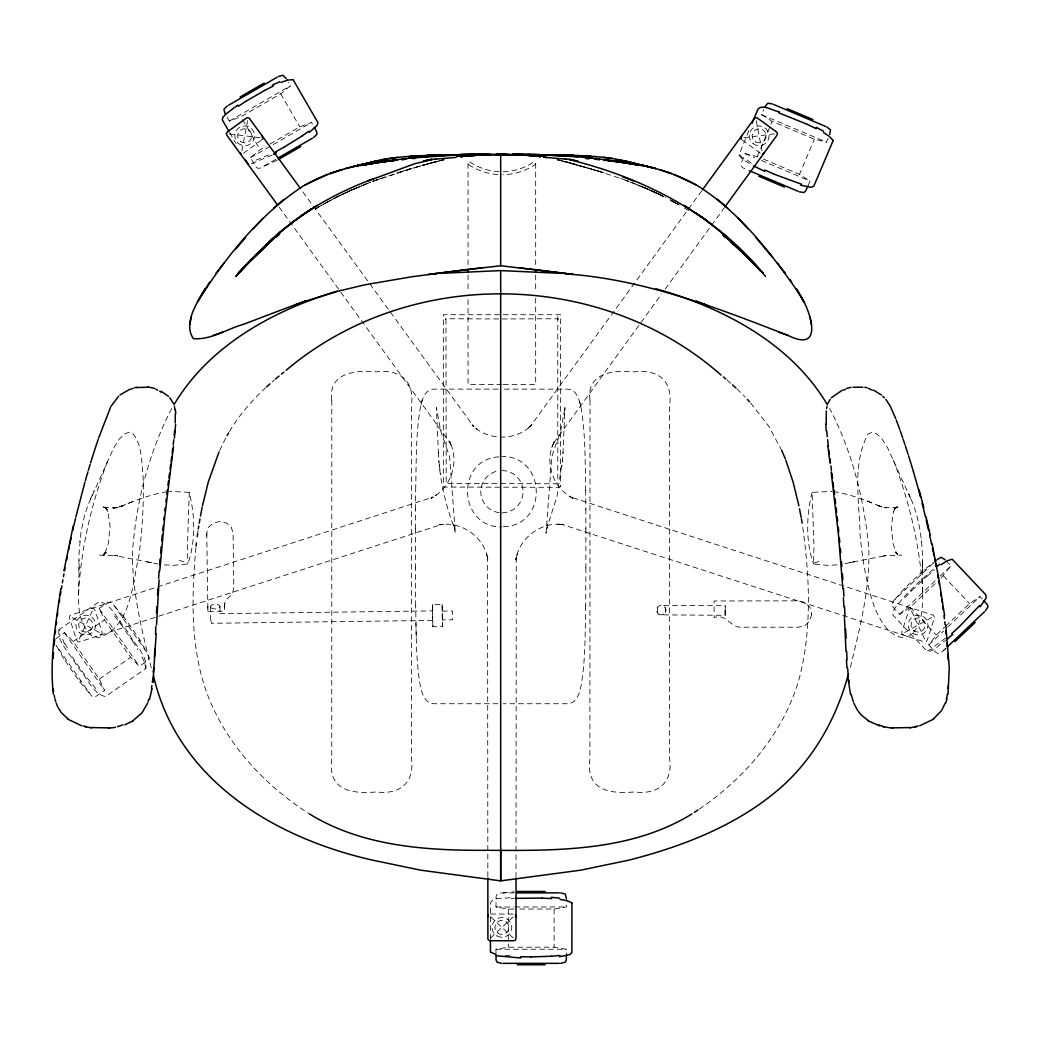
<?xml version="1.0" encoding="UTF-8"?>
<svg xmlns="http://www.w3.org/2000/svg" width="1040" height="1040" viewBox="0 0 1040 1040"><rect width="100%" height="100%" fill="white"/><g stroke="black" fill="none" stroke-linecap="round" stroke-linejoin="round"><path stroke-width="0.75" stroke-dasharray="5 3.75" d="M490.464 939.354L490.464 902.941C493.766 896.233 505.232 899.314 511.173 897.312M78.78 572.195L79.066 552.773L80.977 531.986L84.487 515.814L88.244 504.478L113.711 447.915L119.197 439.218L124.345 433.992L129.051 432.263L133.25 433.992C142.246 445.77 141.544 461.721 143.052 475.761C144.027 502.515 142.415 529.295 138.892 555.815C132.47 583.375 131.079 628.069 98.371 637.611L91.858 635.882C71.344 616.733 80.73 585.065 78.988 560.014M415.493 528.853L415.532 509.054M585.871 567.84L585.702 605.722M725.127 610.532L725.153 615.29L661.193 614.874M725.231 610.532L725.205 605.774L661.245 605.358M415.545 509.509L415.662 490.165M585.702 490.737L585.702 490.516C585.013 462.553 585.715 434.317 580.879 406.666C579.306 399.49 576.29 389.103 567.242 389.129L503.347 389.129M498.017 389.129L434.135 389.129C425.074 389.129 422.084 399.425 420.485 406.666C415.662 434.317 416.364 462.553 415.662 490.516L415.662 490.737M585.702 605.67C585 632.736 585.715 660.088 580.879 686.829C579.345 693.914 576.069 703.846 567.242 703.742L503.347 703.742M837.07 564.876L827.892 565.396L813.488 563.966L813.982 547.469L812.123 492.336L832.104 491.361M432.419 610.896L432.575 604.565L442.13 604.435L442.429 626.613L432.861 626.743L432.419 610.896L219.414 613.678L219.44 616.057M224.419 607.087L225.173 600.925L232.466 593.671L233.805 587.6L233.09 532.987L231.192 527.007L226.421 522.99L219.765 521.482L213.265 523.107L208.481 527.306L206.765 533.078L206.791 538.083M922.792 594.113C922.441 608.569 922.246 626.34 909.506 635.882L902.993 637.611C888.654 635.882 881.127 621.465 875.511 609.778C866.372 585.832 862.693 560.3 860.041 534.937C859.56 501.839 851.63 464.308 868.114 433.992L872.313 432.263L877.019 433.992L882.167 439.218L887.653 447.915L910.988 499.369L908.804 494.13C920.556 518.336 923.13 545.623 922.584 572.195L922.376 560.014L922.792 594.113C920.543 548.249 909.766 502.918 893.399 460.096M505.284 955.669L509.86 955.5M562.965 453.687L564.928 407.55L564.109 415.012M725.153 615.29L725.205 605.774M557.791 319.748L558.428 318.747L500.266 318.968M78.585 594.113C80.834 548.249 91.611 502.918 107.965 460.096M564.772 408.993L560.69 430.989L551.785 456.638L546.013 533.299L547.768 524.069L546.559 529.035L556.985 496.405L562.445 460.603M562.341 462.007L563.056 452.322M516.022 559L515.944 559.923L516.269 557.622L516.022 559C519.584 537.225 542.243 520.949 563.979 524.719L561.73 524.329L923.78 641.706L926.094 641.849L927.342 639.899L934.609 617.305L933.595 615.329L570.596 497.055L572.65 498.056C552.643 488.254 543.881 461.266 554.307 441.584L553.228 443.612L661.622 293.995M195.897 547.508C191.906 592.891 190.307 639.86 203.788 683.917C221 738.621 261.742 783.51 309.465 813.956M561.821 466.609L562.016 464.984M79.781 541.684L79.872 540.943M197.652 533.559L198.081 530.413M59.007 629.668C56.732 642.733 72.046 655.187 77.194 666.627C86.112 675.441 92.456 694.122 105.495 696.553L145.795 668.551C148.2 655.473 132.873 642.941 127.725 631.514C118.807 622.7 112.411 603.967 99.307 601.666L59.007 629.668L60.086 635.414M145.834 668.473L144.768 662.766M241.8 150.969L247.637 120.64M850.421 667.225C859.846 627.77 870.532 587.522 868.699 546.598C863.889 498.862 852.059 451.061 829.634 408.447M517.4 553.423L515.944 559.624L516.269 557.349L516.022 876.59M422.292 400.049L420.485 406.666M657.449 607.711L657.423 612.469M665.561 612.521L665.6 607.763M812.123 492.336C806.299 515.606 805.649 541.086 813.488 563.966M432.549 620.412L211.289 623.298L211.263 620.919M748.878 130.689L738.855 155.246L743.132 159.796L752.258 165.178M164.294 564.876L173.472 565.396L187.876 563.966C195.715 541.086 195.078 515.606 189.241 492.336L169.26 491.361M551.824 447.46L554.476 441.337L553.384 443.391L553.995 442.143M90.376 499.369L94.003 490.685M758.03 156.819L745.147 153.608L741.065 163.631L741.182 165.971L742.742 167.739L748.54 170.339M828.165 138.229L826.514 142.129L814.346 139.217L772.174 121.381L761.618 114.673L763.815 109.473M757.302 156.507L770.315 125.775M770.926 124.306L772.174 121.381M807.846 186.251L810.043 181.064L799.487 174.356L814.346 139.217M219.635 450.476L226.304 436.839M79.196 639.028L92.313 611.052M751.231 163.15L746.486 159.484M105.352 552.201L103.129 555.438L105.352 552.201L104.962 553.007L108.329 543.686L110.097 526.539L107.822 511.134L108.043 511.875L104.663 506.922L107.328 509.795L105.248 507.559L106.73 508.521L104.351 507.247L106.067 508.04M171.73 408.447C148.746 452.764 136.045 502.489 132.431 552.201C132.119 592.709 142.285 632.528 152.204 671.515M229.411 431.6C238.953 415.181 251.745 400.894 265.486 387.894M189.241 492.336L187.395 547.469L187.876 563.966M701.675 190.918L530.023 426.751L531.622 425.1C516.126 441.103 487.734 441.103 472.238 425.1L473.837 426.751L301.223 189.605M665.236 289.029L724.477 207.48M941.148 577.967L950.924 565.877L946.075 560.755M945.464 648.622L940.758 652.886L938.509 653.601L936.312 652.782L928.772 645.008L936.312 635.037L944.632 627.172M531.193 425.568L531.791 424.853L526.799 429.273M895.206 599.17L904.566 588.38L924.781 569.27L933.569 562.471M103.727 554.567L106.132 552.214L104.637 553.475M904.878 597.883L911.612 590.811M911.703 590.733L926.965 576.303M933.335 563.108L894.166 600.145L891.696 604.097L892.385 606.333L899.717 614.289L910.104 607.321L938.509 580.463M899.717 614.289L936.065 579.93M940.238 575.978L950.924 565.877M945.633 626.223L969.592 603.577L979.966 596.596L982.878 599.677M928.772 645.008L943.631 630.968M947.739 627.068L979.966 596.596M490.659 937.963L513.201 916.851M272.194 381.927L274.43 379.938M106.132 552.214L103.727 554.281L105.261 552.968M933.231 569.309L918.229 582.582L904.137 596.817L894.751 608.231L892.463 612.391L892.957 615.134L926.679 650.793C933.673 653.328 939.822 643.201 945.503 640.575M927.069 576.212L934.414 569.972M487.838 876.59L487.591 557.349L487.903 559.624C484.77 537.576 461.812 520.897 439.868 524.719L442.13 524.329L80.067 641.706L77.766 641.849L76.518 639.899L69.251 617.305L70.265 615.329L433.264 497.055L431.21 498.056C451.204 488.254 459.979 461.266 449.553 441.584L450.632 443.612L278.421 206.167M227.214 117.429L229.333 121.095L241.046 116.714L280.709 93.808L290.355 85.865L288.249 82.199M275.847 159.328L260.299 168.142L257.959 168.311L256.009 167.011L250.471 157.703L260.117 149.747L265.928 146.393M55.614 638.898L64.415 632.606L73.151 641.55L99.281 679.159L104.624 690.469L95.654 696.527L93.34 696.878L91.286 695.721L56.082 645.32M934.7 646.139L945.555 638.131M943.618 650.364L946.127 648.427M895.297 508.04L897.013 507.247L894.634 508.521L896.129 507.559L894.036 509.795L896.714 506.922L893.321 511.875L893.542 511.134L891.28 526.539L893.035 543.686L896.415 553.007L896.012 552.201L898.235 555.438L896.012 552.201M243.464 153.244L261.703 139.997M99.125 608.478L108.095 602.42L110.422 602.056L112.463 603.226L147.667 653.627L149.292 657.995L148.148 660.036L139.347 666.341L130.611 657.384L104.468 619.775L99.125 608.478L139.347 666.341M73.151 641.55L104.468 619.775M88.998 692.679L79.729 681.811L63.856 658.957L65.013 658.151M122.876 617.942L124.033 617.136L139.906 639.977L146.861 652.457M79.729 681.811L80.886 681.005M138.749 640.783L139.906 639.977M99.281 679.159L130.611 657.384M699.179 809.198C746.2 777.192 785.707 730.6 800.241 674.739C812.045 625.664 809.471 574.171 802.36 524.589M64.467 643.929L62.413 638.3M431.782 497.796L433.017 497.133L430.924 498.147L436.657 494.767M315.25 209.157L319.358 206.622M315.744 208.754L319.475 206.518M315.757 208.676L328.224 201.435M229.333 121.095L290.355 85.865M270.036 144.027L299.78 126.854L311.493 122.473L313.612 126.139M250.471 157.703L311.493 122.473M277.095 160.225L263.679 166.361M328.809 201.305L320.723 205.777L331.331 199.888M895.427 508.092L897.793 506.779L894.634 508.521M904.579 632.502L931.619 617.578M327.028 202.254L340.327 195.26L332.033 199.524M272.077 155.064L251.498 163.696M932.204 648.869L926.757 650.819M332.085 199.524L343.616 193.752L335.569 197.639M336.986 196.963L357.708 187.317L347.854 191.763M341.51 194.701L345.059 193.024M347.776 191.737L354.562 188.539M341.77 194.545L349.726 190.892M255.983 160.173L268.398 154.895M350.883 190.372L370.643 182.195L360.399 186.277M367.796 183.274L345.293 192.79L367.796 183.274L363.467 184.964M351.104 190.294L358.93 186.862M103.506 507.637L118.079 507.585L112.944 508.235L122.785 505.739L119.47 507.052C135.057 500.422 151.034 494.195 167.83 491.582M127.985 503.516L134.108 501.033M119.47 507.052L124.839 504.907L121.459 506.259M100.152 635.18L102.258 632.775L94.991 610.181L93.756 608.231L91.442 608.374M373.529 181.103L377.832 179.478L372.073 181.649M373.49 181.116L410.67 168.675L442.273 160.147L423.839 164.866L438.464 161.057M376.311 180.076L384.683 177.047M380.406 178.62L424.45 164.71L396.227 173.199M814.047 563.108L822.042 560.326M399.971 171.964L410.67 168.675M407.238 169.728L414.466 167.557M427.271 163.956L417.599 166.66L443.092 159.978M430.079 163.202L437.281 161.369M433.719 162.24L436.228 161.616M440.492 524.602L439.582 524.823L446.225 524.186M440.167 160.667L444.47 159.653M438.724 161.005L444.015 159.77L440.076 160.641M849.602 562.718L854.126 561.756L843.609 563.953M853.112 561.977L886.782 555.477L883.61 555.88L901.823 555.1M519.74 909.038L554.086 909.038L566.423 906.971L566.423 899.925M495.963 953.472L495.963 949.247L508.287 947.18L554.086 947.18L566.423 949.247L566.423 954.889M498.888 456.885C455.117 459.394 458.185 527.774 501.93 526.942M503.451 526.747C548.236 525.772 546.663 455.806 501.93 456.482M114.92 507.988L118.079 507.585M743.808 137.722L774.462 133.887M503.061 892.879L514.124 891.787M897.858 507.637L883.285 507.585M510.978 898.586L513.773 898.443M442.312 611.13L452.556 611L452.673 619.788L442.416 619.918M498.654 318.968L445.315 318.747L445.952 319.748M501.878 384.514L468.065 384.514L468.065 294.658M503.269 384.514L535.678 384.514L535.678 294.658M498.017 703.742L434.135 703.742C425.295 703.846 422.032 693.901 420.485 686.829C415.662 660.088 416.364 632.736 415.662 605.67M514.215 892.879L499.252 893.022L497.133 894.049L496.106 896.155L495.963 906.971L508.287 909.038L514.995 909.038M495.963 906.971L513.578 906.971M514.995 906.971L566.423 906.971M490.659 914.03L513.201 914.03M495.963 949.247L566.423 949.247M99.541 555.1L117.767 555.88L114.582 555.477L157.768 563.953M557.635 524.186L564.278 524.823L561.977 524.407L563.368 524.602M229.398 133.887L260.052 137.722M833.534 491.582C850.33 494.195 866.307 500.422 881.894 507.052L878.579 505.739L886.444 507.988M151.762 562.718L147.238 561.756L148.252 561.977M559.091 160.147L601.393 171.964L557.414 159.77L559.988 160.381M556.907 159.653L559.767 160.329M558.272 159.978L562.393 160.966M567.645 162.24L565.149 161.616L590.694 168.675M562.9 161.057L577.525 164.866M912.418 608.374L909.298 609.076L901.901 631.631L901.758 633.932L903.708 635.18M574.106 163.956L605.137 173.199L586.911 167.557M597.584 170.794L620.971 178.62M179.322 560.326L187.317 563.108M625.066 180.076L627.874 181.116L623.532 179.478M620.659 178.399L624.975 180.024M626.418 180.57L629.291 181.649M650.481 190.372L630.721 182.195M630.747 182.221L640.978 186.277M881.894 507.052L876.525 504.907L879.905 506.259M633.568 183.274L647.01 188.838L643.11 187.174M867.256 501.033L873.379 503.516M572.078 497.796L572.936 498.147L567.203 494.767M761.618 114.673L826.514 142.129M763.49 159.12L799.487 174.356M745.147 153.608L754.65 157.625M761.371 160.472L810.043 181.064M643.409 187.33L650.26 190.294M642.434 186.862L656.071 192.79L652.197 191.1M643.656 187.317L656.318 193.024L649.324 189.878M642.33 186.719L647.92 189.241M652.574 191.36L659.529 194.532L652.236 191.1M659.594 194.545L651.638 190.892L664.391 196.963M657.67 193.687L665.795 197.639M657.748 193.752L664.95 197.353M661.037 195.26L663.702 196.651M670.345 200.161L678.977 204.62M671.099 200.447L679.029 204.646M670.046 199.888L678.47 204.529L675.675 202.956M105.937 508.092L103.571 506.779L106.73 508.521M671.216 200.564L676.598 203.541M72.228 617.578L99.281 632.502M670.722 200.239L678.769 204.737L670.631 199.992M684.372 208.013L689.364 210.99M742.157 139.997L760.396 153.244M742.989 158.301L739.024 154.089M472.667 425.568L473.681 426.543L472.069 424.853L477.061 429.273M895.232 552.214L897.637 554.281L895.232 552.214L896.727 553.475M726.934 379.938L731.406 383.916M490.659 916.851L513.201 937.963M896.116 552.968L897.637 554.567M736.931 388.908L745.251 397.072M943.384 575.848L969.592 603.577M924.781 569.27L925.743 570.297M904.566 588.38L905.528 589.407M910.104 607.321L936.312 635.037M750.659 402.974L768.833 426.361L781.729 450.476M114.764 606.268L124.033 617.136M95.797 688.649L84.266 674.297L72.215 656.929M114.595 616.031L120.562 623.753M120.64 623.844L132.613 641.095M64.415 632.606L104.624 690.469M132.691 641.212L137.774 649.415M449.865 442.143L449.371 441.337L452.036 447.46M280.709 93.808L299.78 126.854M242.632 119.47L260.117 149.747M229.684 132.678L236.015 143.65M64.974 643.604L68.718 650.234M56.901 646.49L63.856 658.957M141.934 656.825L144.755 662.727M911.547 611.052L924.651 639.028M580.879 406.666L579.072 400.049M486.46 553.423L487.903 559.923L487.591 557.622L487.838 559M756.223 120.64L762.047 150.969M206.739 533.325L207.909 611.416L224.484 611.195L224.354 602.316L224.445 606.216M921.492 540.943L921.596 541.684M438.308 452.322C439.543 478.621 445.159 504.569 454.805 529.035L453.596 524.069L455.351 533.299L449.579 456.638L440.674 430.989L436.436 407.55L438.412 453.687M439.348 464.984L440.401 473.902M438.919 460.603L439.023 462.007M415.909 623.311L416.325 639.678M442.13 604.435L442.429 626.613M432.575 604.565L432.861 626.743M219.96 606.528L220.051 614.302M210.431 606.645L210.652 622.674M207.805 606.437L207.87 611.195M585.702 490.165L585.832 509.509M415.662 605.722L415.493 567.84M585.832 509.054L585.871 528.853M585.871 528.515L585.871 567.996M557.791 316.511L557.791 482.56L556.608 483.756L446.199 483.509L445.952 316.511M554.086 909.038L554.086 947.18M535.678 163.384L535.678 266.669M535.678 274.963L535.678 291.577M508.287 909.038L508.287 947.18M468.065 163.384L468.065 266.669M468.065 274.963L468.065 291.577M415.493 528.515L415.493 567.996M501.93 470.574A21.138 21.138 0 0 1 523.068 491.712A21.138 21.138 0 0 1 501.93 512.85M499.174 512.668A21.138 21.138 0 0 1 499.174 470.756M503.269 171.743A56.979 56.953 0 0 0 533.403 162.253A1.469 1.469 0 0 1 535.444 162.656A1.469 1.469 0 0 1 535.028 164.697A59.917 59.878 0 0 1 503.334 174.681M499.096 171.691A56.979 56.953 0 0 1 470.34 162.253A1.469 1.469 0 0 0 468.312 162.656A1.469 1.469 0 0 0 468.715 164.697A59.917 59.878 0 0 0 501.878 174.694M331.812 400.374L331.734 758.758C327.496 790.452 351.208 794.105 376.571 791.947C399.594 794.963 414.869 782.691 411.45 758.758L411.45 405.041C414.869 381.108 399.594 368.836 376.571 371.852C356.187 369.785 327.782 372.476 331.812 400.374M589.992 400.374L589.914 758.758C585.663 790.452 609.375 794.105 634.751 791.947C657.774 794.963 673.049 782.691 669.63 758.758L669.63 405.041C673.049 381.108 657.774 368.836 634.751 371.852C614.367 369.785 585.962 372.476 589.992 400.374M560.651 486.135L559.455 487.318L443.339 487.071L443.365 314.73L560.378 314.73L560.651 486.135M811.707 614.029L809.913 620.685L805.181 625.404L798.525 627.211L740.948 627.211C730.158 627.523 726.18 613.119 714.103 617.617L714.103 600.977L798.525 600.847L805.181 602.654L809.913 607.386L811.707 614.029M568.477 162.448L564.096 161.356L571.285 163.202L568.477 162.448M211.094 607.828A4.758 2.379 -0.7 0 0 219.336 607.724A4.758 2.379 -0.7 0 0 215.163 604.201A4.758 2.379 -0.7 0 0 211.094 607.828M658.814 614.224A4.758 4.758 0 0 0 665.977 610.142A4.758 4.758 0 0 0 658.866 605.982A4.758 4.758 0 0 0 658.814 614.224M497.003 935.948A9.867 9.867 0 0 0 511.797 927.407A9.867 9.867 0 0 0 497.003 918.866A9.867 9.867 0 0 0 497.003 935.948M497.588 932.958A7.046 7.046 0 0 0 508.911 928.382A7.046 7.046 0 0 0 499.291 920.881A7.046 7.046 0 0 0 497.588 932.958M912.938 633.438A9.867 9.867 0 0 0 927.966 625.313A9.867 9.867 0 0 0 913.406 616.369A9.867 9.867 0 0 0 912.938 633.438M913.614 630.474A7.046 7.046 0 0 0 925.054 626.21A7.046 7.046 0 0 0 915.642 618.436A7.046 7.046 0 0 0 913.614 630.474M753.09 143.598A9.867 9.867 0 0 0 768.924 137.176A9.867 9.867 0 0 0 755.443 126.672A9.867 9.867 0 0 0 753.09 143.598M755.534 141.856A7.046 7.046 0 0 0 766.194 135.928A7.046 7.046 0 0 0 755.729 129.662A7.046 7.046 0 0 0 755.534 141.856M79.391 632.58A9.867 9.867 0 0 0 95.472 626.782A9.867 9.867 0 0 0 82.42 615.758A9.867 9.867 0 0 0 79.391 632.58M81.9 630.942A7.046 7.046 0 0 0 92.794 625.43A7.046 7.046 0 0 0 82.576 618.748A7.046 7.046 0 0 0 81.9 630.942M237.744 142.779A9.867 9.867 0 0 0 254.254 138.359A9.867 9.867 0 0 0 242.164 126.269A9.867 9.867 0 0 0 237.744 142.779M240.383 141.362A7.046 7.046 0 0 0 251.693 136.786A7.046 7.046 0 0 0 242.073 129.272A7.046 7.046 0 0 0 240.383 141.362"/><path stroke-width="1.5" d="M490.464 952.016L490.464 940.927M561.639 273.364L500.682 270.595L500.682 880.867L420.589 870.168L371.93 860.015C274.157 837.772 177.528 779.987 153.478 675.805M209.599 282.139C200.811 297.206 181.675 321.139 193.323 338.598C210.691 340.236 226.668 329.056 243.009 324.48C263.77 316.706 284.388 308.555 305.292 301.158L294.619 304.98M175.214 422.825L175.318 413.647M156.169 633.776L152.984 682.357M155.532 633.776L155.857 626.275M154.882 648.479L154.44 656.994M156.559 624.78L159.107 579.787M156.52 612.781L156.832 606.775M487.838 916.851L488.423 914.615M157.534 594.789L157.898 588.783M53.17 658.398L53.521 652.782M948.155 688.662L948.363 685.503M158.613 578.292L159.159 570.791M175.617 424.281L174.408 438.126M159.757 570.791L164.762 516.802L173.524 445.978M159.627 564.798L160.121 558.792M54.106 645.58L54.639 639.704M153.374 672.36L153.764 667.836M826.28 410.943L826.202 424.281M160.628 552.799L161.174 546.793M161.733 540.8L162.305 534.807M174.226 435.214L174.655 430.859M162.773 530.296L163.228 525.798M163.878 519.805L164.203 516.802M152.36 682.357L152.815 678.171M55.224 633.776L55.562 630.773M164.879 510.809L165.217 507.806M173.212 444.405L173.758 439.699M196.066 545.974L196.417 542.906M165.919 501.813L166.283 498.81M166.829 494.312L167.375 489.814M172.172 452.894L172.692 448.747M56.238 624.78L56.615 621.777M167.947 485.316L168.519 480.818M171.067 461.5L171.626 457.171M168.922 477.815L169.507 473.317M170.092 468.858L170.677 464.412M948.038 694.187L949.26 667.836L945.75 624.78M57.369 615.784L57.785 612.781M197.21 536.705L197.652 533.559M59.28 602.277L59.722 599.287M151.424 688.662L151.892 685.503M60.775 588.783C55.783 623.584 49.413 658.97 53.339 694.187M60.424 594.789L60.905 591.786M198.302 528.84L198.783 526.006M199.251 523.172L199.953 518.934M61.386 588.783L61.893 585.793M62.4 582.79L62.907 579.787M63.453 576.784L63.986 573.794M826.605 408.486L827.008 406.263M63.934 570.791L73.242 525.798M64.532 570.791L65.091 567.788M200.473 516.048L202.163 507.299M66.521 560.3L67.119 557.297M191.308 317.174L189.813 324.597M68.627 549.796L69.238 546.793M152.048 688.662L149.591 699.01M946.413 699.01L947.427 694.187M69.862 543.803L71.149 537.797M72.8 530.296L73.463 527.306M202.449 505.843L208.26 482.092L219.037 451.867M73.801 525.798L75.556 518.31M75.907 516.802L84.877 482.313M85.293 480.818L87.906 471.822M848.315 674.375C836.03 719.979 811.655 762.853 774.618 792.805C732.823 827.021 681.239 846.677 629.447 860.015L580.775 870.168L500.682 880.867L500.682 850.278M945.711 703.196L947.011 699.01M98.163 439.439L95.979 445.978A908.284 908.284 0 0 0 90.584 462.93M98.605 438.126L110.513 407.368M148.018 701.805L149.006 699.01M829.803 134.342L830.466 129.766L826.761 126.932M945.139 703.196L941.902 709.982M751.959 123.396L758.134 108.81C763.789 103.935 773.136 111.228 779.389 111.696M807.846 186.251L805.688 190.97L803.92 192.517L799.318 191.828M833.144 140.556L813.761 186.277L811.148 187.291L800.748 185.263M147.524 703.196L142.09 712.725L132.795 720.824M827.866 403.507L830.18 399.386M764.907 106.886L767.741 103.22L772.343 103.909M262.626 139.243L262.327 136.058M111.046 406.263L118.56 396.331M204.893 288.912L197.431 301.951C225.199 257.816 259.103 214.825 303.225 186.056C328.159 171.275 356.85 165.048 385.021 159.822L358.319 165.555L374.933 161.72M227.084 435.526L228.631 432.913M174.07 404.612C209.131 345.514 273.078 310.609 337.064 291.187M741.533 136.058L741.234 139.243M941.252 710.892L933.218 719.121M702.481 189.813L754.689 118.066L756.873 117.715L776.126 131.612L777.582 133.393L776.75 135.551L725.283 206.388M980.096 606.801L986.115 598.091L985.855 594.841L952.146 559.182L946.569 561.054L941.122 564.746M224.068 263.068L215.917 273.377M764.335 152.62L762.554 154.089M235.456 249.405L245.622 237.38M979.498 605.605L959.543 626.444M270.309 241.8L251.953 258.804L235.846 276.445L251.953 258.804L269.451 242.385M240.5 271.232L251.953 258.804M250.315 260.585L245.323 265.928L278.018 234.143L266.175 244.686L250.315 260.585L262.015 248.833L278.07 235.053M253.253 228.826L263.497 217.906M251.134 259.428L238.056 273.312L265.629 245.583M985.517 610.74L988 606.801L987.298 604.565L983.84 600.691M255.736 255.021L270.348 241.618L242.515 268.593L269.321 242.502M247.156 263.744L267.293 244.569M935.376 561.184L936.078 560.521M947.44 646.763L984.49 611.728M954.915 641.628L975.13 622.518M373.516 178.763C333.866 193.401 296.478 214.981 266.175 244.686L272.584 238.953L255.463 255.242L270.452 241.475M951.652 633.659L959.452 626.535M831.272 397.774L842.361 390.195M266.604 386.893L269.958 383.916M946.725 639.522L952.848 634.296M273.754 208L283.998 199.264M271.687 239.538L283.53 229.463M265.408 246.012L270.335 241.865M937.105 559.546L941.187 557.297L945.113 559.741M276.25 236.756L279.773 233.844M275.548 378.937L279.097 376.051M281.45 374.114L283.816 372.19M277.29 234.533L294.697 220.597L311.636 208.897L300.209 216.541L317.304 205.4M309.257 132.431L317.135 125.346L317.902 122.655L293.098 79.625M276.393 236.665L278.746 234.806M936.52 566.748L939.809 564.2M282.958 229.697L305.981 212.589M286.169 370.253C408.837 266.435 600.678 268.788 721.097 375.076M119.951 394.953L129.883 389.272M237.679 105.118L225.901 114.036L222.716 117.546L222.3 119.821L228.891 131.313M302.055 135.993L308.945 131.118M933.634 719.121L919.659 725.829M227.214 106.041L223.886 109.304L225.108 113.763M313.612 137.514L316.94 134.251L316.784 131.924L314.314 127.348M694.33 812.37L697.97 809.991M238.147 106.314L246.35 101.01M301.99 136.045L284.713 146.77M246.441 100.945L264.641 90.454M240.045 97.006L264.147 83.096M228.449 105.326L277.16 77.207M278.2 157.963L312.39 138.229M278.304 159.536L300.781 146.562M691.912 813.956C631.137 851.383 557.297 850.772 488.384 850.304C427.349 850.668 362.83 846.807 309.465 813.956M133.185 720.824L124.787 724.841M275.366 151.97L284.596 146.835M305.006 185.003L327.483 174.447M273.52 154.323L276.38 152.854M264.771 90.376L273.351 86.008M278.382 76.492L282.88 75.244L286.13 78.533M843.635 390.169L845.572 389.22M272.35 85.098L279.942 81.64M130.962 389.22L132.912 388.414M367.835 180.986L414.622 163.748L436.202 158.665M281.099 82.485L287.222 80.158M122.915 724.867L117.364 726.7M213.161 335.504L222.651 332.137M303.524 301.782L338.195 291.148L364.871 284.817L411.723 276.77L464.217 269.945L500.682 265.746L555.49 272.181M514.579 154.453L565.591 155.272L464.711 154.583L410.345 156.39L434.161 155.272C409.292 155.909 384.033 157.183 360.36 165.516L377.221 161.018L370.721 162.526M846.677 388.466L851.149 387.27M915.252 726.7L918.06 725.868M368.641 163.046L361.569 164.957L375.869 161.135L368.199 163.15M354.822 166.27L365.664 163.67L353.522 166.504L380.263 160.524L364.403 164.047L368.862 162.916M345.306 168.649L361.543 164.619M287.248 80.158L293.02 79.573M134.29 387.79L136.539 387.27M358.319 165.321L370.162 162.695M916.526 726.648L909.961 727.844M366.496 164.528L381.16 161.967L364.871 164.749L391.404 160.446M363.935 164.84L383.188 161.642M382.759 159.536L397.878 157.326M559.507 956.748L569.868 954.564L571.883 952.601L571.922 902.941M482.495 154.583L487.084 154.466L461.123 156.481L468.143 155.571M115.388 727.324L108.654 728.208M460.408 156.572L475.696 154.934M463.97 156.039L461.006 156.468L487.877 154.453M403.156 158.886L411.411 157.911M435.539 159.211L456.066 157.352M136.123 387.556L148.278 387.231M388.414 160.862L405.834 158.522M395.317 160.173L378.781 162.331L397.527 160.017L378.638 162.318L394.524 160.303M428.207 274.443L446.303 272.129M445.874 272.181L482.391 267.8M463.71 156.078L467.376 155.649M456.768 156.494L465.777 155.597M423.215 156.78L430.43 156.234M402.038 159.575L406.536 159.133M401.921 159.588L406.432 159.159M408.616 158.184L461.084 154.726M910.533 727.558L892.255 727.883M551.486 956.241L559.897 955.461M431.691 274.001L436.514 273.572M483.405 154.544L468.533 155.493L488.384 154.778M474.929 154.973L468.533 155.493L477.165 154.83L471.406 155.259M853.099 387.231L862.888 387.231M468.832 155.363L463.879 155.74L477.815 154.752M440.18 155.61L458.068 154.83M412.49 158.6L415.727 158.34M439.725 273.364L500.682 270.595M560.742 963.339L565.253 962.182L566.28 960.076L566.423 954.889M488.8 154.544L473.291 155.064L479.609 154.7M474.136 154.999L477.88 154.791M109.122 727.883L90.831 727.558M515.164 898.365L541.853 898.092M476.437 154.882L481.39 154.635M551.395 956.254L531.089 956.904M438.763 155.09L441.74 154.96L427.206 155.545L453.076 154.726M475.982 154.856L486.681 154.479M476.905 154.791L483.964 154.531L477.49 154.778M462.605 154.713L487.396 154.44L459.329 154.739M467.194 155.506L488.657 154.713L482.391 154.934M487.76 154.752L482.911 154.882L489.424 154.661M464.711 154.583L435.773 155.272L462.917 154.596M483.34 154.817L488.072 154.7M483.847 154.739L488.436 154.648M506.727 154.44L497.536 154.453L509.873 154.44M472.173 154.544L448.292 154.895L474.188 154.505M483.392 154.739L489.684 154.609M483.847 154.661L489.97 154.57M497.627 154.44L505.44 154.44L461.123 154.648M482.131 154.557L482.794 154.544M503.75 154.453L494.65 154.44M486.798 154.453L471.783 154.622L492.154 154.401M480.636 154.57L481.416 154.57M470.119 154.661L464.113 154.7M476.567 154.518L488.592 154.492L475.384 154.492M496.418 154.388L520.572 154.635M517.283 891.475L545.103 891.475M517.127 892.879L559.312 892.879M503.061 963.339L559.312 963.339M517.283 964.756L545.103 964.756M512.772 154.492L536.666 154.583M513.968 154.44L591.019 156.39L567.203 155.272L581.061 155.766L577.122 155.597C598.715 156.26 620.49 158.353 641.017 165.516L625.508 161.135L633.165 163.15M538.772 154.713L512.525 154.596L517.023 154.596M515.177 154.479L529.594 154.622M512.759 154.505L515.775 154.531M542.035 154.739L527.176 154.505M520.39 956.722L530.946 956.904M529.191 154.544C565.487 154.778 601.731 158.275 637.429 164.84L606.06 160.173M511.693 154.609L517.972 154.739M512.928 154.648L517.53 154.739M548.301 154.726L574.158 155.545L559.624 154.96L562.601 155.09M511.953 154.661L518.388 154.817M518.869 154.583L514.293 154.466L532.87 155.506L521.144 154.687L532.649 155.519L523.484 154.791M538.447 154.596L578.162 156.78M514.683 154.479L540.358 156.468L533.988 155.649M518.726 154.882L512.707 154.713L518.973 154.934M512.98 154.778L519.129 154.973M521.3 154.661L517.751 154.544L524.693 154.791L517.972 154.544M518.791 154.934L534.183 155.506M518.57 154.544L524.472 154.791M520.819 958.009L496.509 955.734M520.546 154.661L526.318 154.921L522.756 154.739L524.199 154.83M541.996 898.092L551.629 898.599M526.435 154.973L531.843 155.415M521.768 154.7L527.228 155.025M545.311 157.352L565.825 159.211M528.073 155.064L516.893 154.518L544.609 156.494M560.742 892.879L565.253 894.049L566.423 898.521M501.644 963.339L497.133 962.182L496.106 960.076L495.963 954.889M585.754 158.366L588.874 158.6M529.971 155.259L524.927 154.882L539.006 156.273M585.637 158.34L588.757 158.574M532.532 155.363L537.485 155.74M564.85 273.572L569.673 274.001M594.945 159.159L599.456 159.588M603.954 160.03L606.97 160.316M551.213 897.312L559.507 898.105M589.953 157.911L592.748 158.184M594.828 159.133L599.326 159.575M603.837 160.017L622.726 162.318M530.894 155.337L540.345 156.481L534.612 155.727M892.71 728.208L882.739 726.648M518.973 267.8L537.433 269.984M537.147 269.945L573.157 274.443L555.061 272.129M606.84 160.303L622.583 162.331M603.486 157.326L612.547 158.522M609.96 160.446L612.95 160.862M595.53 158.522L598.208 158.886M572.598 274.404C647.92 280.878 718.445 308.412 788.203 335.504C825.032 353.808 810.043 309.53 800.02 294.957C771.953 254.163 740.467 212.992 698.139 186.056C673.205 171.327 644.527 164.983 616.343 159.822L643.045 165.555L621.465 160.758L636.961 164.047L626.886 161.72M565.162 158.665C641.602 176.54 715.78 214.032 765.518 276.445M537.394 156.039L540.28 156.455M536.276 155.87L540.956 156.572M91.416 727.844L84.851 726.648M560.092 899.418L566.553 900.471M147.953 386.906L154.687 388.466M636.493 164.749L618.176 161.642M544.141 157.079L545.753 157.365M543.894 157.053L546.624 157.547M573.716 160.173L569.27 159.263L577.798 161.018M864.838 387.27L867.087 387.79M643.474 165.49L656.058 168.649L621.101 160.524L652.21 167.622M655.577 288.691L661.414 290.277M495.794 954.408L490.503 952.081M884.013 726.7L878.449 724.867M83.317 725.868L86.112 726.7M566.579 900.471L571.87 902.863M662.857 290.732C727.363 310.128 791.96 345.059 827.294 404.612M801.606 184.236L774.514 174.343M667.979 172.445L671.307 173.524L659.282 169.572M879.606 725.829L868.179 720.824M81.718 725.829L67.73 719.121M697.84 301.782L696.072 301.158L706.745 304.98M778.713 332.137L788.203 335.504M778.726 112.801L807.352 124.371M622.843 176.891L633.529 180.986M868.452 388.414L872.352 390.169M787.293 108.706L812.916 119.535M773.656 104.455L825.461 126.373M749.671 170.82L798.005 191.269M758.745 176.189L784.368 187.031M673.894 174.447L696.358 185.003M764.725 170.014L774.384 174.291M764.634 171.366L753.48 165.841M807.482 124.436L816.14 128.648M155.792 389.22L157.742 390.169M873.626 390.195L881.413 394.953M241.306 154.089L239.525 152.62M816.27 127.309L823.602 131.274M161.083 391.248L168.506 396.331M823.628 132.691L829.166 136.188L833.131 140.465M247.988 163.709L245.518 160.108M695.383 212.589L706.94 220.701L684.06 205.4L689.559 208.91M868.569 720.824L861.393 715.104L857.961 710.892M723.294 235.053L739.349 248.833L763.308 273.312L750.243 259.428L735.735 245.583L760.877 271.232L749.411 258.804L723.346 234.143L729.677 239.538L717.847 229.463M712.27 224.926L701.038 216.476L724.087 234.533M723.801 235.729L726.167 237.601L723.84 235.69M68.159 719.121L61.399 712.725L58.318 707.889M723.463 377.013L725.816 378.937M722.761 234.819L726.297 237.731M760.877 271.232L749.411 258.804L731.029 241.865L745.628 255.021L732.134 242.645M717.366 199.264L727.623 208M732.121 242.528L756.054 265.928M736.346 246.558L754.221 263.744M723.346 234.143L751.049 260.585M732.524 384.904L735.891 387.894M731.926 242.385L735.956 246.012M740.87 250.536L733.2 243.594L758.849 268.593M882.804 396.331L884.377 397.774M737.867 217.906L748.111 228.826M747.422 399.438L749.58 401.791M169.754 397.774L173.498 403.507M755.742 237.38L772.486 257.179M785.46 273.377L777.296 263.068M885.859 399.386L890.318 406.263L895.674 418.496M300.43 188.5L249.158 118.066L246.974 117.715L227.734 131.612L226.265 133.393L227.11 135.551L277.628 205.075M790.114 279.76L791.778 282.139M857.311 709.982L853.853 703.196M515.437 914.615L516.022 916.851M781.729 450.476L785.317 458.848M56.225 703.196L57.746 706.836M896.22 419.939L899.769 429.546M785.837 460.291L793.104 482.092L798.915 505.843M853.359 701.805L851.058 694.187M900.237 430.859L902.759 438.126M903.201 439.439L904.956 444.665M54.951 699.01L55.809 701.805M913.471 471.822L918.58 489.814M919.113 489.814L923.819 507.806M918.983 491.309L920.569 497.315M922.116 503.308L925.457 516.802M926.016 516.802L930.15 534.807M926.159 519.805L928.577 530.296M929.578 534.807L931.515 543.803M54.197 695.383L54.704 697.801M932.087 543.803L939.055 579.787L944.619 615.784M932.438 548.301L933.049 551.291M850.447 694.187L847.6 675.389M811.551 324.597L810.069 317.174M933.361 552.799L933.959 555.789M934.544 558.792L935.142 561.795M799.487 508.755L801.177 517.517M935.428 563.29L935.987 566.293M174.356 406.263L174.967 409.591M937.651 575.289L938.184 578.292M938.717 581.282L939.224 584.285M801.411 518.934L802.113 523.172M940.706 593.281L941.174 596.284M941.642 599.287L942.084 602.277M942.76 606.775L943.163 609.778M830.882 465.894L831.467 470.34M831.857 473.317L832.455 477.815M53.209 688.662L53.573 691.418M829.933 458.614L830.492 462.93M831.142 471.822L838.487 534.807L842.855 588.783M829.985 462.93L827.84 445.978M833.04 482.313L833.612 486.811M943.995 615.784L944.372 618.774M944.749 621.777L945.126 624.78M828.841 450.125L829.361 454.285M833.989 489.814L834.535 494.312M835.094 498.81L835.614 503.308M827.606 439.699L828.334 445.978M945.802 630.773L946.14 633.776M836.147 507.806L836.654 512.304M848.705 679.575L849.004 682.357M837.161 516.802L837.655 521.3M838.292 527.306L838.747 531.804M826.709 430.859L827.281 436.67M839.345 537.797L839.774 542.295M840.333 548.301L840.736 552.799M175.383 409.591L175.747 413.647M847.613 667.836L848.12 673.881M947.024 642.681L947.388 647.023M841.503 561.795L841.854 566.293M825.76 424.281L826.241 430.859M842.426 573.794L842.855 579.787M846.443 659.802L846.963 667.836M947.934 654.186L948.285 659.802M843.466 588.783L843.934 596.284M843.401 597.779L843.921 606.775M846.625 651.378L847.08 659.802M844.532 606.775L845.013 615.784M844.389 615.784L845.988 651.378M845.637 629.278L846.027 638.222M535.678 269.438L535.678 272.194M516.022 877.968L516.022 937.963L515.437 940.199L513.201 940.784L489.476 940.706L487.903 939.146L487.838 877.968M500.682 154.401L500.682 265.746M468.065 269.438L468.065 272.194M88.348 470.34A908.284 908.284 0 0 1 90.129 464.412M159.64 391.235A40.261 40.261 0 0 1 161.473 392.392M905.398 445.978A908.284 908.284 0 0 1 908.076 454.285M908.531 455.728A908.284 908.284 0 0 1 913.471 471.822M342.082 169.572L330.057 173.524L342.082 169.572M427.648 160.173L423.566 161.018L432.107 159.263L427.648 160.173M465.127 155.909L461.019 156.481L465.127 155.909M630.643 162.526L624.143 161.018L639.795 164.957L630.643 162.526M800.384 295.685L796.471 288.912L803.946 301.951L800.384 295.685"/></g></svg>
